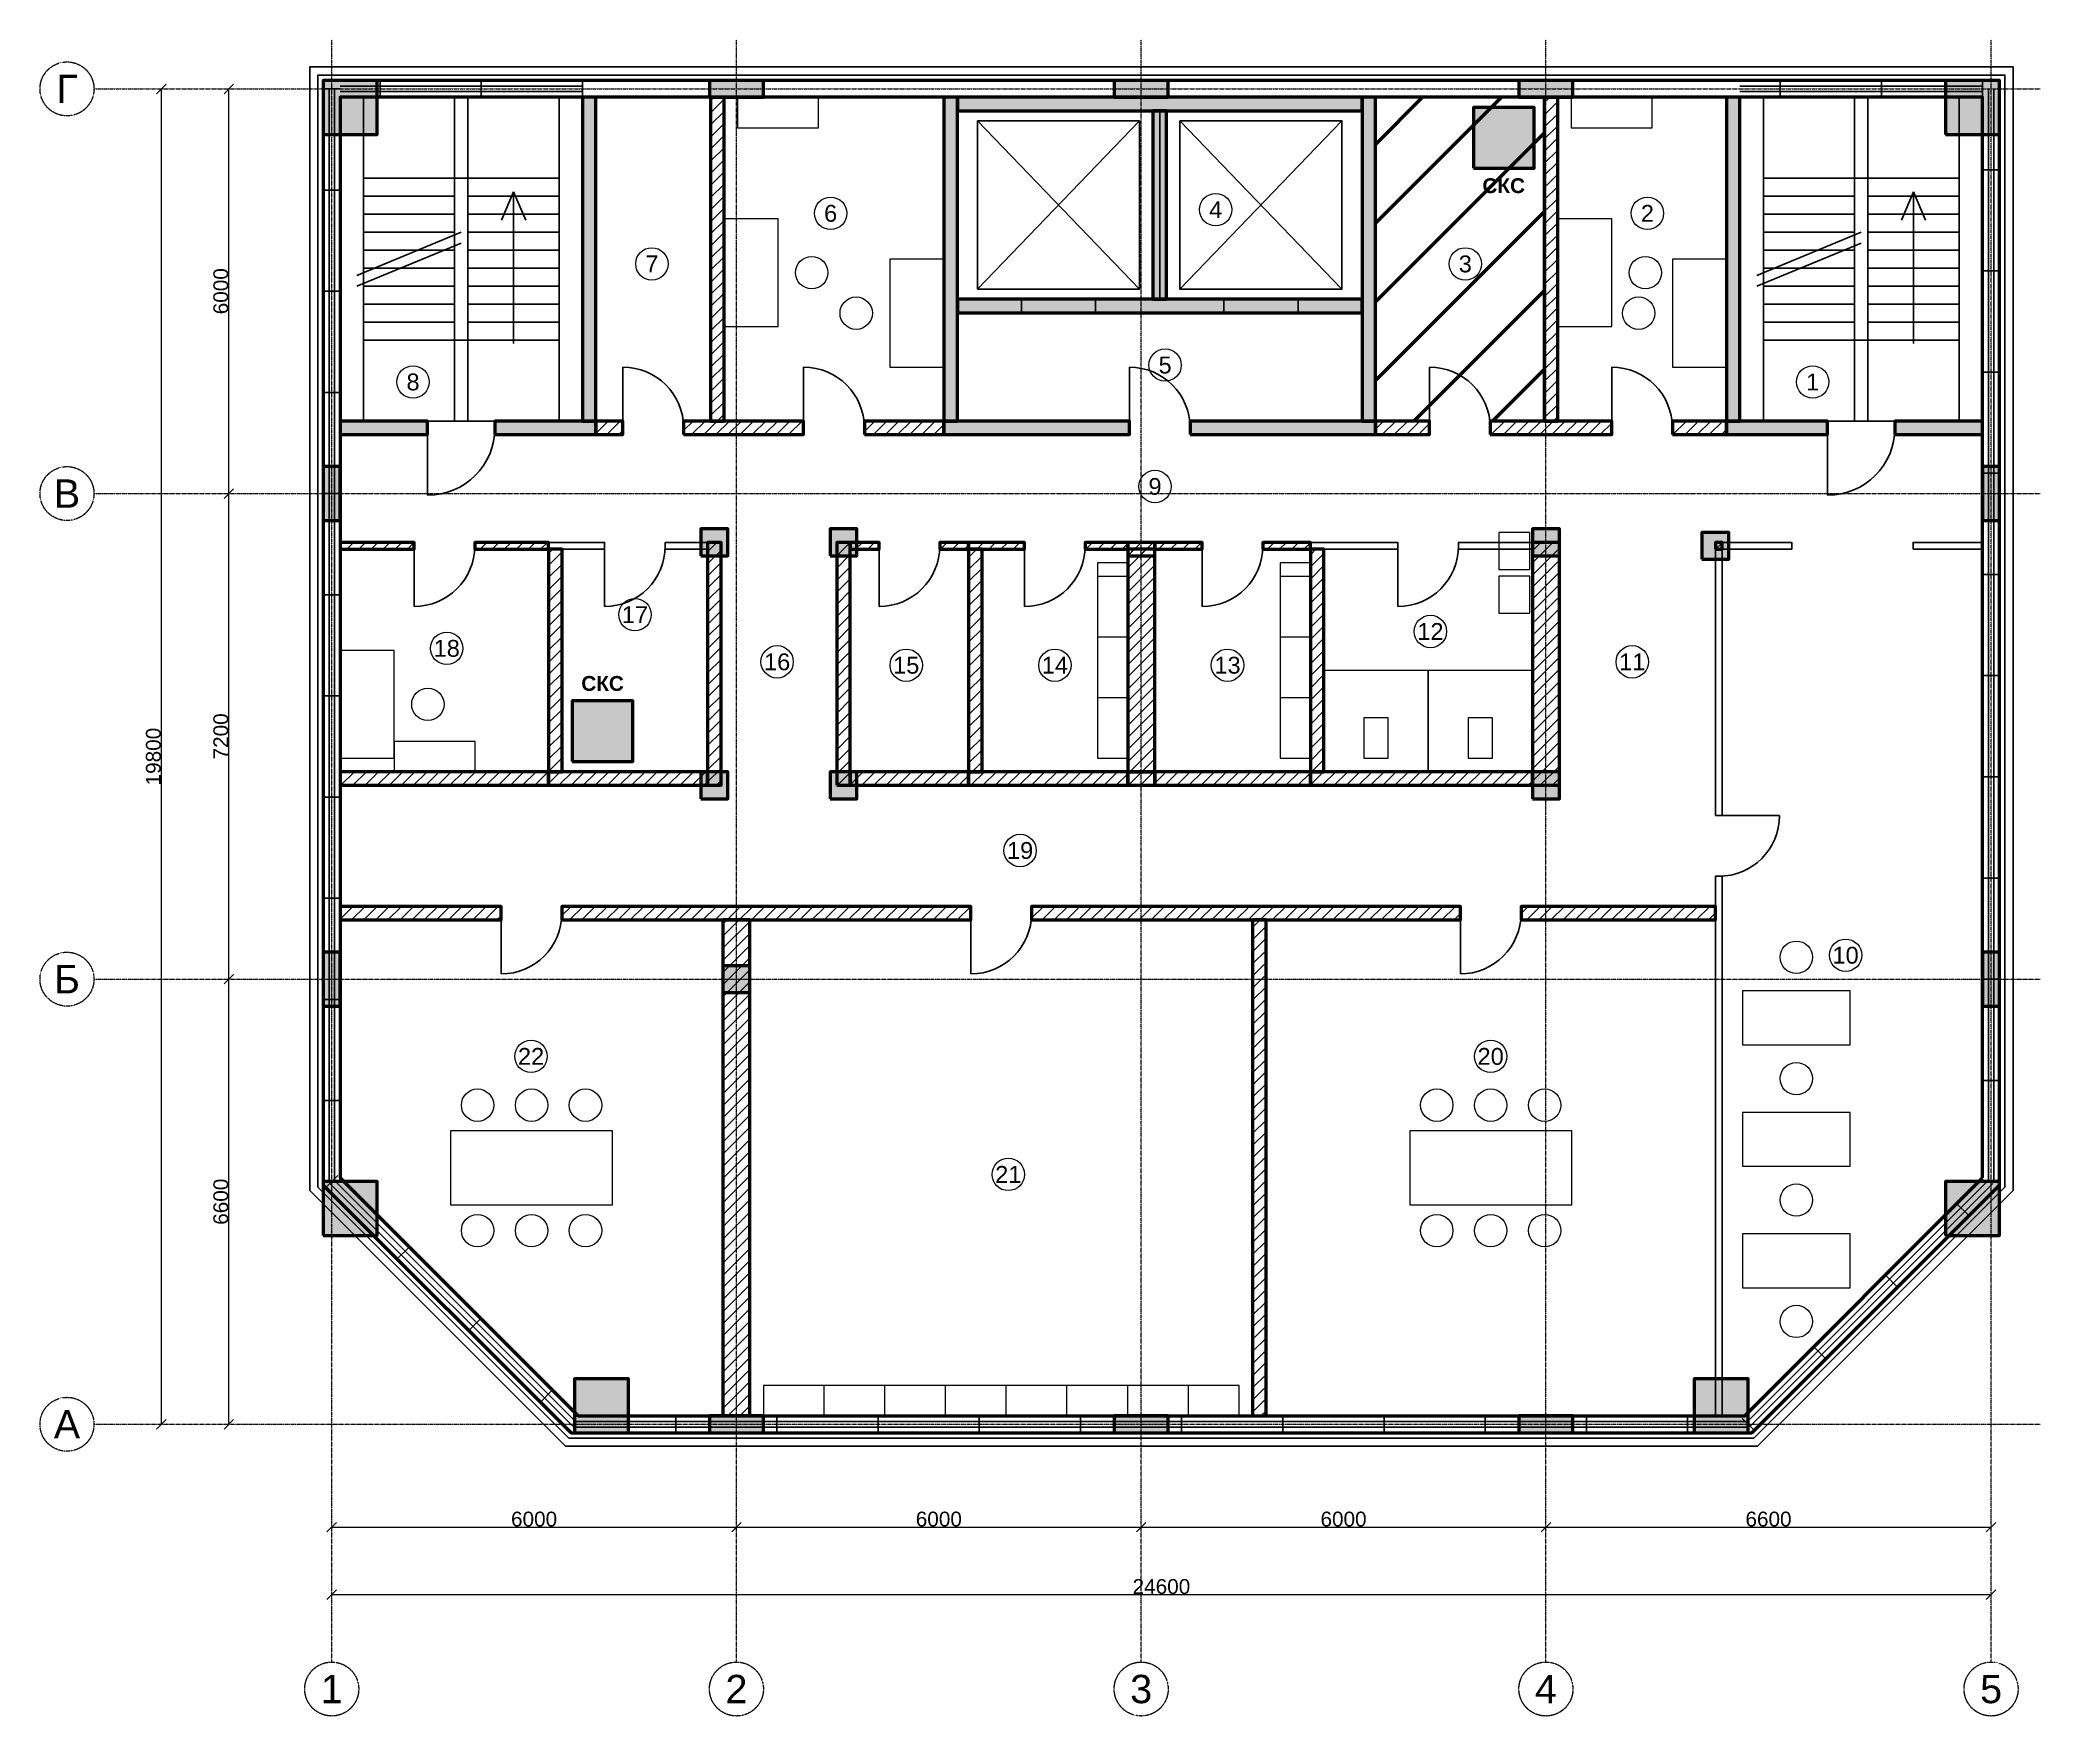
# Model space of a CAD drawing. Header units: millimetres. Extents: x -4325 to 25325, y -4325 to 20525.
import ezdxf
from ezdxf.enums import TextEntityAlignment as Align

# ---------------------------------------------------------------- set-up
doc = ezdxf.new("R2010")
doc.units = ezdxf.units.MM
doc.linetypes.add('CENTER2', pattern=[2.541, 1.587, -0.318, 0.318, -0.318])
for name, color, linetype, lineweight in [('A-ANNO-ROOM', 7, 'CONTINUOUS', 18), ('A-DIMS', 8, 'CONTINUOUS', 13), ('A-DOOR', 3, 'CONTINUOUS', 25), ('A-ELEV', 7, 'CONTINUOUS', 25), ('A-FACADE-PANEL', 8, 'CONTINUOUS', 25), ('A-FURN', 8, 'CONTINUOUS', 18), ('A-GLAZ-RIBBON', 5, 'CONTINUOUS', 25), ('A-GRID', 8, 'CENTER2', 13), ('A-HATCH', 9, 'CONTINUOUS', 9), ('A-OUTLINE', 7, 'CONTINUOUS', 50), ('A-SANI', 8, 'CONTINUOUS', 18), ('A-STAIR', 7, 'CONTINUOUS', 25), ('A-WALL-BLOCK', 9, 'CONTINUOUS', 50), ('A-WALL-GLASS', 4, 'CONTINUOUS', 25), ('A-WALL-RC', 7, 'CONTINUOUS', 50), ('E-SCS-RISER', 1, 'CONTINUOUS', 50), ('E-SERVER-ROOM', 1, 'CONTINUOUS', 50)]:
    doc.layers.add(name, color=color, linetype=linetype, lineweight=lineweight)
doc.styles.add('Arial-Bold', font='arialbd.ttf')
doc.styles.get("Standard").update_dxf_attribs({"font": 'arial.ttf'})

msp = doc.modelspace()

# ---------------------------------------------------------------- hatches: boundary and pattern name
at = {"layer": 'A-HATCH'}
h = msp.add_hatch(dxfattribs=at)
h.set_pattern_fill('ANSI31', scale=40)
h.paths.add_polyline_path([(5616, 14875), (5816, 14875), (5816, 19675), (5816, 19675), (5616, 19675), (5616, 19675)])
h = msp.add_hatch(dxfattribs=at)
h.set_pattern_fill('ANSI31', scale=40)
h.paths.add_polyline_path([(17975, 14875), (18175, 14875), (18175, 19675), (18175, 19675), (17975, 19675), (17975, 19675)])
h = msp.add_hatch(dxfattribs=at)
h.set_pattern_fill('ANSI31', scale=40)
h.paths.add_polyline_path([(3916, 14675), (4316, 14675), (4316, 14875), (3916, 14875)])
h = msp.add_hatch(dxfattribs=at)
h.set_pattern_fill('ANSI31', scale=40)
h.paths.add_polyline_path([(5216, 14675), (6996, 14675), (6996, 14875), (5216, 14875)])
h = msp.add_hatch(dxfattribs=at)
h.set_pattern_fill('ANSI31', scale=40)
h.paths.add_polyline_path([(7896, 14675), (9075, 14675), (9075, 14875), (7896, 14875)])
h = msp.add_hatch(dxfattribs=at)
h.set_pattern_fill('ANSI31', scale=40)
h.paths.add_polyline_path([(15475, 14675), (16275, 14675), (16275, 14875), (15475, 14875)])
h = msp.add_hatch(dxfattribs=at)
h.set_pattern_fill('ANSI31', scale=40)
h.paths.add_polyline_path([(17175, 14675), (18975, 14675), (18975, 14875), (17175, 14875)])
h = msp.add_hatch(dxfattribs=at)
h.set_pattern_fill('ANSI31', scale=40)
h.paths.add_polyline_path([(19875, 14675), (20675, 14675), (20675, 14875), (19875, 14875)])
h = msp.add_hatch(dxfattribs=at)
h.set_pattern_fill('ANSI31', scale=40)
h.paths.add_polyline_path([(125, 12975), (125, 12975), (1220, 12975), (1220, 13075), (125, 13075), (125, 13075)])
h = msp.add_hatch(dxfattribs=at)
h.set_pattern_fill('ANSI31', scale=40)
h.paths.add_polyline_path([(2120, 12975), (3215, 12975), (3215, 13075), (2120, 13075)])
h = msp.add_hatch(dxfattribs=at)
h.set_pattern_fill('ANSI31', scale=40)
h.paths.add_polyline_path([(5573, 9475), (5773, 9475), (5773, 13075), (5573, 13075)])
h = msp.add_hatch(dxfattribs=at)
h.set_pattern_fill('ANSI31', scale=40)
h.paths.add_polyline_path([(7487, 9475), (7687, 9475), (7687, 13075), (7487, 13075)])
h = msp.add_hatch(dxfattribs=at)
h.set_pattern_fill('ANSI31', scale=40)
h.paths.add_polyline_path([(7687, 12975), (8114, 12975), (8114, 13075), (7687, 13075)])
h = msp.add_hatch(dxfattribs=at)
h.set_pattern_fill('ANSI31', scale=40)
h.paths.add_polyline_path([(9014, 12975), (9441, 12975), (9441, 13075), (9014, 13075)])
h = msp.add_hatch(dxfattribs=at)
h.set_pattern_fill('ANSI31', scale=40)
h.paths.add_polyline_path([(9441, 12975), (10270, 12975), (10270, 13075), (9441, 13075)])
h = msp.add_hatch(dxfattribs=at)
h.set_pattern_fill('ANSI31', scale=40)
h.paths.add_polyline_path([(11170, 12975), (11800, 12975), (11800, 13075), (11170, 13075)])
h = msp.add_hatch(dxfattribs=at)
h.set_pattern_fill('ANSI31', scale=40)
h.paths.add_polyline_path([(11800, 12875), (12200, 12875), (12200, 13075), (11800, 13075)])
h = msp.add_hatch(dxfattribs=at)
h.set_pattern_fill('ANSI31', scale=40)
h.paths.add_polyline_path([(12200, 12975), (12904, 12975), (12904, 13075), (12200, 13075)])
h = msp.add_hatch(dxfattribs=at)
h.set_pattern_fill('ANSI31', scale=40)
h.paths.add_polyline_path([(13804, 12975), (14508, 12975), (14508, 13075), (13804, 13075)])
h = msp.add_hatch(dxfattribs=at)
h.set_pattern_fill('ANSI31', scale=40)
h.paths.add_polyline_path([(17800, 9475), (18200, 9475), (18200, 13075), (17800, 13075)])
h = msp.add_hatch(dxfattribs=at)
h.set_pattern_fill('ANSI31', scale=40)
h.paths.add_polyline_path([(20513, 12975), (20613, 12975), (20613, 13075), (20513, 13075)])
h = msp.add_hatch(dxfattribs=at)
h.set_pattern_fill('ANSI31', scale=40)
h.paths.add_polyline_path([(3215, 9675), (3415, 9675), (3415, 12975), (3215, 12975)])
h = msp.add_hatch(dxfattribs=at)
h.set_pattern_fill('ANSI31', scale=40)
h.paths.add_polyline_path([(9441, 9675), (9641, 9675), (9641, 12975), (9441, 12975)])
h = msp.add_hatch(dxfattribs=at)
h.set_pattern_fill('ANSI31', scale=40)
h.paths.add_polyline_path([(11800, 9675), (12200, 9675), (12200, 12975), (11800, 12975)])
h = msp.add_hatch(dxfattribs=at)
h.set_pattern_fill('ANSI31', scale=40)
h.paths.add_polyline_path([(14508, 9675), (14708, 9675), (14708, 12975), (14508, 12975)])
h = msp.add_hatch(dxfattribs=at)
h.set_pattern_fill('ANSI31', scale=40)
h.paths.add_polyline_path([(125, 9475), (125, 9475), (3215, 9475), (3215, 9675), (125, 9675), (125, 9675)])
h = msp.add_hatch(dxfattribs=at)
h.set_pattern_fill('ANSI31', scale=40)
h.paths.add_polyline_path([(3215, 9475), (5573, 9475), (5573, 9675), (3215, 9675)])
h = msp.add_hatch(dxfattribs=at)
h.set_pattern_fill('ANSI31', scale=40)
h.paths.add_polyline_path([(7687, 9475), (9441, 9475), (9441, 9675), (7687, 9675)])
h = msp.add_hatch(dxfattribs=at)
h.set_pattern_fill('ANSI31', scale=40)
h.paths.add_polyline_path([(9441, 9475), (11800, 9475), (11800, 9675), (9441, 9675)])
h = msp.add_hatch(dxfattribs=at)
h.set_pattern_fill('ANSI31', scale=40)
h.paths.add_polyline_path([(11800, 9475), (12200, 9475), (12200, 9675), (11800, 9675)])
h = msp.add_hatch(dxfattribs=at)
h.set_pattern_fill('ANSI31', scale=40)
h.paths.add_polyline_path([(12200, 9475), (14508, 9475), (14508, 9675), (12200, 9675)])
h = msp.add_hatch(dxfattribs=at)
h.set_pattern_fill('ANSI31', scale=40)
h.paths.add_polyline_path([(14508, 9475), (17800, 9475), (17800, 9675), (14508, 9675)])
h = msp.add_hatch(dxfattribs=at)
h.set_pattern_fill('ANSI31', scale=40)
h.paths.add_polyline_path([(125, 7478), (125, 7478), (2512, 7478), (2512, 7678), (125, 7678), (125, 7678)])
h = msp.add_hatch(dxfattribs=at)
h.set_pattern_fill('ANSI31', scale=40)
h.paths.add_polyline_path([(3412, 7478), (9476, 7478), (9476, 7678), (3412, 7678)])
h = msp.add_hatch(dxfattribs=at)
h.set_pattern_fill('ANSI31', scale=40)
h.paths.add_polyline_path([(5800, 125), (6200, 125), (6200, 125), (6200, 7478), (5800, 7478), (5800, 125)])
h = msp.add_hatch(dxfattribs=at)
h.set_pattern_fill('ANSI31', scale=40)
h.paths.add_polyline_path([(10376, 7478), (16732, 7478), (16732, 7678), (10376, 7678)])
h = msp.add_hatch(dxfattribs=at)
h.set_pattern_fill('ANSI31', scale=40)
h.paths.add_polyline_path([(13651, 125), (13851, 125), (13851, 125), (13851, 7478), (13651, 7478), (13651, 125)])
h = msp.add_hatch(dxfattribs=at)
h.set_pattern_fill('ANSI31', scale=40)
h.paths.add_polyline_path([(17632, 7478), (20513, 7478), (20513, 7678), (17632, 7678)])
at = {"layer": 'A-WALL-RC'}
h = msp.add_hatch(color=7, dxfattribs=at)
h.dxf.hatch_style = 1
h.paths.add_polyline_path([(-125, 19125), (675, 19125), (675, 19925), (-125, 19925)])
h = msp.add_hatch(color=7, dxfattribs=at)
h.dxf.hatch_style = 1
h.paths.add_polyline_path([(5600, 19675), (6400, 19675), (6400, 19925), (5600, 19925)])
h = msp.add_hatch(color=7, dxfattribs=at)
h.dxf.hatch_style = 1
h.paths.add_polyline_path([(11600, 19675), (12400, 19675), (12400, 19925), (11600, 19925)])
h = msp.add_hatch(color=7, dxfattribs=at)
h.dxf.hatch_style = 1
h.paths.add_polyline_path([(17600, 19675), (18400, 19675), (18400, 19925), (17600, 19925)])
h = msp.add_hatch(color=7, dxfattribs=at)
h.dxf.hatch_style = 1
h.paths.add_polyline_path([(23925, 19125), (24725, 19125), (24725, 19925), (23925, 19925)])
h = msp.add_hatch(color=7, dxfattribs=at)
h.dxf.hatch_style = 1
h.paths.add_polyline_path([(3716, 14875), (3916, 14875), (3916, 19675), (3916, 19675), (3716, 19675), (3716, 19675)])
h = msp.add_hatch(color=7, dxfattribs=at)
h.dxf.hatch_style = 1
h.paths.add_polyline_path([(9075, 14875), (9275, 14875), (9275, 19675), (9275, 19675), (9075, 19675), (9075, 19675)])
h = msp.add_hatch(color=7, dxfattribs=at)
h.dxf.hatch_style = 1
h.paths.add_polyline_path([(9275, 19475), (15275, 19475), (15275, 19675), (15275, 19675), (9275, 19675), (9275, 19675)])
h = msp.add_hatch(color=7, dxfattribs=at)
h.dxf.hatch_style = 1
h.paths.add_polyline_path([(15275, 14875), (15475, 14875), (15475, 19675), (15475, 19675), (15275, 19675), (15275, 19675)])
h = msp.add_hatch(color=7, dxfattribs=at)
h.dxf.hatch_style = 1
h.paths.add_polyline_path([(20675, 14875), (20875, 14875), (20875, 19675), (20875, 19675), (20675, 19675), (20675, 19675)])
h = msp.add_hatch(color=7, dxfattribs=at)
h.dxf.hatch_style = 1
h.paths.add_polyline_path([(12175, 16680), (12375, 16680), (12375, 19475), (12175, 19475)])
h = msp.add_hatch(color=7, dxfattribs=at)
h.dxf.hatch_style = 1
h.paths.add_polyline_path([(9275, 16480), (15275, 16480), (15275, 16680), (9275, 16680)])
h = msp.add_hatch(color=7, dxfattribs=at)
h.dxf.hatch_style = 1
h.paths.add_polyline_path([(125, 14675), (125, 14675), (1420, 14675), (1420, 14875), (125, 14875), (125, 14875)])
h = msp.add_hatch(color=7, dxfattribs=at)
h.dxf.hatch_style = 1
h.paths.add_polyline_path([(2420, 14675), (3916, 14675), (3916, 14875), (2420, 14875)])
h = msp.add_hatch(color=7, dxfattribs=at)
h.dxf.hatch_style = 1
h.paths.add_polyline_path([(9075, 14675), (11825, 14675), (11825, 14875), (9075, 14875)])
h = msp.add_hatch(color=7, dxfattribs=at)
h.dxf.hatch_style = 1
h.paths.add_polyline_path([(12725, 14675), (15475, 14675), (15475, 14875), (12725, 14875)])
h = msp.add_hatch(color=7, dxfattribs=at)
h.dxf.hatch_style = 1
h.paths.add_polyline_path([(20675, 14675), (22175, 14675), (22175, 14875), (20675, 14875)])
h = msp.add_hatch(color=7, dxfattribs=at)
h.dxf.hatch_style = 1
h.paths.add_polyline_path([(23175, 14675), (24475, 14675), (24475, 14675), (24475, 14875), (24475, 14875), (23175, 14875)])
h = msp.add_hatch(color=7, dxfattribs=at)
h.dxf.hatch_style = 1
h.paths.add_polyline_path([(-125, 13400), (125, 13400), (125, 14200), (-125, 14200)])
h = msp.add_hatch(color=7, dxfattribs=at)
h.dxf.hatch_style = 1
h.paths.add_polyline_path([(24475, 13400), (24725, 13400), (24725, 14200), (24475, 14200)])
h = msp.add_hatch(color=7, dxfattribs=at)
h.dxf.hatch_style = 1
h.paths.add_polyline_path([(5473, 12875), (5873, 12875), (5873, 13275), (5473, 13275)])
h = msp.add_hatch(color=7, dxfattribs=at)
h.dxf.hatch_style = 1
h.paths.add_polyline_path([(7387, 12875), (7787, 12875), (7787, 13275), (7387, 13275)])
h = msp.add_hatch(color=7, dxfattribs=at)
h.dxf.hatch_style = 1
h.paths.add_polyline_path([(17800, 12875), (18200, 12875), (18200, 13275), (17800, 13275)])
h = msp.add_hatch(color=7, dxfattribs=at)
h.dxf.hatch_style = 1
h.paths.add_polyline_path([(20313, 12825), (20713, 12825), (20713, 13225), (20313, 13225)])
h = msp.add_hatch(color=7, dxfattribs=at)
h.dxf.hatch_style = 1
h.paths.add_polyline_path([(5473, 9275), (5873, 9275), (5873, 9675), (5473, 9675)])
h = msp.add_hatch(color=7, dxfattribs=at)
h.dxf.hatch_style = 1
h.paths.add_polyline_path([(7387, 9275), (7787, 9275), (7787, 9675), (7387, 9675)])
h = msp.add_hatch(color=7, dxfattribs=at)
h.dxf.hatch_style = 1
h.paths.add_polyline_path([(17800, 9275), (18200, 9275), (18200, 9675), (17800, 9675)])
h = msp.add_hatch(color=7, dxfattribs=at)
h.dxf.hatch_style = 1
h.paths.add_polyline_path([(-125, 6200), (125, 6200), (125, 7000), (-125, 7000)])
h = msp.add_hatch(color=7, dxfattribs=at)
h.dxf.hatch_style = 1
h.paths.add_polyline_path([(24475, 6200), (24725, 6200), (24725, 7000), (24475, 7000)])
h = msp.add_hatch(color=7, dxfattribs=at)
h.dxf.hatch_style = 1
h.paths.add_polyline_path([(5800, 6400), (6200, 6400), (6200, 6800), (5800, 6800)])
h = msp.add_hatch(color=7, dxfattribs=at)
h.dxf.hatch_style = 1
h.paths.add_polyline_path([(-125, 2800), (675, 2800), (675, 3600), (-125, 3600)])
h = msp.add_hatch(color=7, dxfattribs=at)
h.dxf.hatch_style = 1
h.paths.add_polyline_path([(23925, 2800), (24725, 2800), (24725, 3600), (23925, 3600)])
h = msp.add_hatch(color=7, dxfattribs=at)
h.dxf.hatch_style = 1
h.paths.add_polyline_path([(3600, -125), (4400, -125), (4400, 675), (3600, 675)])
h = msp.add_hatch(color=7, dxfattribs=at)
h.dxf.hatch_style = 1
h.paths.add_polyline_path([(20200, -125), (21000, -125), (21000, 675), (20200, 675)])
h = msp.add_hatch(color=7, dxfattribs=at)
h.dxf.hatch_style = 1
h.paths.add_polyline_path([(5600, -125), (6400, -125), (6400, 125), (5600, 125)])
h = msp.add_hatch(color=7, dxfattribs=at)
h.dxf.hatch_style = 1
h.paths.add_polyline_path([(11600, -125), (12400, -125), (12400, 125), (11600, 125)])
h = msp.add_hatch(color=7, dxfattribs=at)
h.dxf.hatch_style = 1
h.paths.add_polyline_path([(17600, -125), (18400, -125), (18400, 125), (17600, 125)])
at = {"layer": 'E-SCS-RISER'}
h = msp.add_hatch(color=7, dxfattribs=at)
h.dxf.hatch_style = 1
h.paths.add_polyline_path([(16925, 18625), (17825, 18625), (17825, 19525), (16925, 19525)])
h = msp.add_hatch(color=7, dxfattribs=at)
h.dxf.hatch_style = 1
h.paths.add_polyline_path([(3565, 9825), (4465, 9825), (4465, 10725), (3565, 10725)])
at = {"layer": 'E-SERVER-ROOM'}
h = msp.add_hatch(dxfattribs=at)
h.set_pattern_fill('ANSI31', scale=260)
h.paths.add_polyline_path([(15475, 14875), (17975, 14875), (17975, 19675), (15475, 19675)])

# ---------------------------------------------------------------- linework, layer by layer
at = {"layer": 'A-ANNO-ROOM'}
for centre in [(7396, 17955), (13105, 18010), (19505, 17955), (4746, 17205), (16805, 17205), (12355, 15705), (1205, 15455), (21955, 15455), (12205, 13905), (4495, 12005), (16288, 11755), (1705, 11505), (6603, 11305), (8517, 11255), (10721, 11255), (13280, 11255), (19280, 11305), (10205, 8508), (22443, 6955), (2955, 5455), (17181, 5455), (10030, 3705)]:
    msp.add_circle(centre, 240, dxfattribs=at)
at = {"layer": 'A-DIMS'}
for p, q in [((-2596, 19729), (-2454, 19871)), ((-1596, 19729), (-1454, 19871)), ((-2525, 0), (-2525, 19800)), ((-1525, 13800), (-1525, 19800)), ((-1596, 13729), (-1454, 13871)), ((-1596, 13729), (-1454, 13871)), ((-1525, 6600), (-1525, 13800)), ((-1596, 6529), (-1454, 6671)), ((-1596, 6529), (-1454, 6671)), ((-1525, 0), (-1525, 6600)), ((-2596, -71), (-2454, 71)), ((-1596, -71), (-1454, 71)), ((-71, -1596), (71, -1454)), ((5929, -1596), (6071, -1454)), ((5929, -1596), (6071, -1454)), ((11929, -1596), (12071, -1454)), ((11929, -1596), (12071, -1454)), ((17929, -1596), (18071, -1454)), ((17929, -1596), (18071, -1454)), ((24529, -1596), (24671, -1454)), ((0, -1525), (6000, -1525)), ((6000, -1525), (12000, -1525)), ((12000, -1525), (18000, -1525)), ((18000, -1525), (24600, -1525)), ((-71, -2596), (71, -2454)), ((0, -2525), (24600, -2525)), ((24529, -2596), (24671, -2454))]:
    msp.add_line(p, q, dxfattribs=at)
at = {"layer": 'A-DOOR'}
for p, q in [((10225, 16480), (10225, 16680)), ((11325, 16480), (11325, 16680)), ((13225, 16480), (13225, 16680)), ((14325, 16480), (14325, 16680)), ((4316, 14775), (4316, 15675)), ((6996, 14775), (6996, 15675)), ((11825, 14775), (11825, 15675)), ((16275, 14775), (16275, 15675)), ((18975, 14775), (18975, 15675)), ((1420, 14675), (1420, 14875)), ((2420, 14675), (2420, 14875)), ((4316, 14675), (4316, 14875)), ((5216, 14675), (5216, 14875)), ((6996, 14675), (6996, 14875)), ((7896, 14675), (7896, 14875)), ((11825, 14675), (11825, 14875)), ((12725, 14675), (12725, 14875)), ((16275, 14675), (16275, 14875)), ((17175, 14675), (17175, 14875)), ((18975, 14675), (18975, 14875)), ((19875, 14675), (19875, 14875)), ((22175, 14675), (22175, 14875)), ((23175, 14675), (23175, 14875)), ((1420, 14775), (1420, 13775)), ((22175, 14775), (22175, 13775)), ((1220, 12975), (1220, 13075)), ((2120, 12975), (2120, 13075)), ((4044, 12975), (4044, 13075)), ((4944, 12975), (4944, 13075)), ((8114, 12975), (8114, 13075)), ((9014, 12975), (9014, 13075)), ((10270, 12975), (10270, 13075)), ((11170, 12975), (11170, 13075)), ((12904, 12975), (12904, 13075)), ((13804, 12975), (13804, 13075)), ((15804, 12975), (15804, 13075)), ((16704, 12975), (16704, 13075)), ((21644, 12975), (21644, 13075)), ((23444, 12975), (23444, 13075)), ((1220, 13025), (1220, 12125)), ((4044, 13025), (4044, 12125)), ((8114, 13025), (8114, 12125)), ((10270, 13025), (10270, 12125)), ((12904, 13025), (12904, 12125)), ((15804, 13025), (15804, 12125)), ((20513, 9026), (20613, 9026)), ((20563, 9026), (21463, 9026)), ((20513, 8126), (20613, 8126)), ((2512, 7478), (2512, 7678)), ((2512, 7578), (2512, 6678)), ((3412, 7478), (3412, 7678)), ((9476, 7478), (9476, 7678)), ((9476, 7578), (9476, 6678)), ((10376, 7478), (10376, 7678)), ((16732, 7478), (16732, 7678)), ((16732, 7578), (16732, 6678)), ((17632, 7478), (17632, 7678))]:
    msp.add_line(p, q, dxfattribs=at)
for centre, radius, start, end in [((4316, 14775), 900, 0, 90), ((6996, 14775), 900, 0, 90), ((11825, 14775), 900, 0, 90), ((16275, 14775), 900, 0, 90), ((18975, 14775), 900, 0, 90), ((1420, 14775), 1000, -90, 0), ((22175, 14775), 1000, -90, 0), ((1220, 13025), 900, -90, 0), ((4044, 13025), 900, -90, 0), ((8114, 13025), 900, -90, 0), ((10270, 13025), 900, -90, 0), ((12904, 13025), 900, -90, 0), ((15804, 13025), 900, -90, 0), ((20563, 9026), 900, -90, 0), ((2512, 7578), 900, -90, 0), ((9476, 7578), 900, -90, 0), ((16732, 7578), 900, -90, 0)]:
    msp.add_arc(centre, radius, start, end, dxfattribs=at)
at = {"layer": 'A-ELEV'}
for p, q in [((9575, 16830), (11975, 19325)), ((9575, 19325), (11975, 16830)), ((12275, 16680), (12275, 19475)), ((12575, 16830), (14975, 19325)), ((12575, 19325), (14975, 16830))]:
    msp.add_line(p, q, dxfattribs=at)
for points in [[(9575, 16830), (11975, 16830), (11975, 19325), (9575, 19325)], [(12575, 16830), (14975, 16830), (14975, 19325), (12575, 19325)]]:
    msp.add_lwpolyline(points, close=True, dxfattribs=at)
at = {"layer": 'A-FACADE-PANEL'}
for points in [[(24925, 3465), (24925, 20125), (-325, 20125), (-325, 3465), (3465, -325), (21135, -325)], [(24805, 3515), (24805, 20005), (-205, 20005), (-205, 3515), (3515, -205), (21085, -205)]]:
    msp.add_lwpolyline(points, close=True, dxfattribs=at)
at = {"layer": 'A-FURN'}
for p, q in [((11350, 12575), (11800, 12575)), ((14058, 12575), (14508, 12575)), ((11350, 11675), (11800, 11675)), ((14058, 11675), (14508, 11675)), ((11350, 10775), (11800, 10775)), ((14058, 10775), (14508, 10775)), ((7300, 125), (7300, 575)), ((8200, 125), (8200, 575)), ((9100, 125), (9100, 575)), ((10000, 125), (10000, 575)), ((10900, 125), (10900, 575)), ((11800, 125), (11800, 575)), ((12700, 125), (12700, 575))]:
    msp.add_line(p, q, dxfattribs=at)
for points in [[(6016, 19225), (7216, 19225), (7216, 19675), (6016, 19675)], [(18375, 19225), (19575, 19225), (19575, 19675), (18375, 19675)], [(5816, 16275), (6616, 16275), (6616, 17875), (5816, 17875)], [(18175, 16275), (18975, 16275), (18975, 17875), (18175, 17875)], [(8275, 15675), (9075, 15675), (9075, 17275), (8275, 17275)], [(19875, 15675), (20675, 15675), (20675, 17275), (19875, 17275)], [(11350, 9875), (11800, 9875), (11800, 12775), (11350, 12775)], [(14058, 9875), (14508, 9875), (14508, 12775), (14058, 12775)], [(125, 9875), (925, 9875), (925, 11475), (125, 11475)], [(925, 9675), (2125, 9675), (2125, 10125), (925, 10125)], [(20913, 5625), (22513, 5625), (22513, 6425), (20913, 6425)], [(20913, 3825), (22513, 3825), (22513, 4625), (20913, 4625)], [(1762, 3252), (4162, 3252), (4162, 4352), (1762, 4352)], [(15982, 3252), (18382, 3252), (18382, 4352), (15982, 4352)], [(20913, 2025), (22513, 2025), (22513, 2825), (20913, 2825)], [(6400, 125), (13451, 125), (13451, 575), (6400, 575)]]:
    msp.add_lwpolyline(points, close=True, dxfattribs=at)
for centre in [(7116, 17075), (19475, 17075), (7775, 16475), (19375, 16475), (1425, 10675), (21713, 6925), (21713, 5125), (2162, 4732), (2962, 4732), (3762, 4732), (16382, 4732), (17182, 4732), (17982, 4732), (21713, 3325), (2162, 2872), (2962, 2872), (3762, 2872), (16382, 2872), (17182, 2872), (17982, 2872), (21713, 1525)]:
    msp.add_circle(centre, 240, dxfattribs=at)
at = {"layer": 'A-GLAZ-RIBBON'}
for p, q in [((716, 19675), (716, 19925)), ((2216, 19675), (2216, 19925)), ((3716, 19675), (3716, 19925)), ((21475, 19675), (21475, 19925)), ((22975, 19675), (22975, 19925)), ((24475, 19675), (24475, 19925)), ((125, 19800), (-125, 19800)), ((-40, 19800), (-40, 3600)), ((40, 19800), (40, 3600)), ((3716, 19840), (125, 19840)), ((3716, 19760), (125, 19760)), ((24475, 19840), (20875, 19840)), ((24475, 19760), (20875, 19760)), ((24560, 3600), (24560, 19800)), ((24640, 3600), (24640, 19800)), ((24475, 18600), (24725, 18600)), ((125, 18300), (-125, 18300)), ((24475, 17100), (24725, 17100)), ((125, 16800), (-125, 16800)), ((24475, 15600), (24725, 15600)), ((125, 15300), (-125, 15300)), ((24475, 14100), (24725, 14100)), ((125, 13800), (-125, 13800)), ((24475, 12600), (24725, 12600)), ((125, 12300), (-125, 12300)), ((24475, 11100), (24725, 11100)), ((125, 10800), (-125, 10800)), ((24475, 9600), (24725, 9600)), ((125, 9300), (-125, 9300)), ((24475, 8100), (24725, 8100)), ((125, 7800), (-125, 7800)), ((24475, 6600), (24725, 6600)), ((125, 6300), (-125, 6300)), ((24475, 5100), (24725, 5100)), ((125, 4800), (-125, 4800)), ((88, 3688), (-88, 3512)), ((-28, 3572), (3572, -28)), ((28, 3628), (3628, 28)), ((20972, 28), (24572, 3628)), ((21028, -28), (24628, 3572)), ((24475, 3600), (24725, 3600)), ((24094, 3270), (24270, 3094)), ((1149, 2628), (972, 2451)), ((23033, 2210), (23210, 2033)), ((2210, 1567), (2033, 1390)), ((21972, 1149), (22149, 972)), ((3270, 506), (3094, 330)), ((3600, 125), (3600, -125)), ((3600, 40), (21000, 40)), ((5100, 125), (5100, -125)), ((6600, 125), (6600, -125)), ((8100, 125), (8100, -125)), ((9600, 125), (9600, -125)), ((11100, 125), (11100, -125)), ((12600, 125), (12600, -125)), ((14100, 125), (14100, -125)), ((15600, 125), (15600, -125)), ((17100, 125), (17100, -125)), ((18600, 125), (18600, -125)), ((20100, 125), (20100, -125)), ((20912, 88), (21088, -88)), ((3600, -40), (21000, -40))]:
    msp.add_line(p, q, dxfattribs=at)
at = {"layer": 'A-GRID'}
for p, q in [((0, -3525), (0, 20525)), ((6000, -3525), (6000, 20525)), ((12000, -3525), (12000, 20525)), ((18000, -3525), (18000, 20525)), ((24600, -3525), (24600, 20525)), ((-3525, 19800), (25325, 19800)), ((-3525, 13800), (25325, 13800)), ((-3525, 6600), (25325, 6600)), ((-3525, 0), (25325, 0))]:
    msp.add_line(p, q, dxfattribs=at)
for centre in [(-3925, 19800), (-3925, 13800), (-3925, 6600), (-3925, 0), (0, -3925), (6000, -3925), (12000, -3925), (18000, -3925), (24600, -3925)]:
    msp.add_circle(centre, 400, dxfattribs=at)
at = {"layer": 'A-OUTLINE'}
for points in [[(24725, 3548), (24725, 19925), (-125, 19925), (-125, 3548), (3548, -125), (21052, -125)], [(24475, 3652), (24475, 19675), (125, 19675), (125, 3652), (3652, 125), (20948, 125)]]:
    msp.add_lwpolyline(points, close=True, dxfattribs=at)
at = {"layer": 'A-SANI'}
for points in [[(17300, 12675), (17760, 12675), (17760, 13225), (17300, 13225)], [(17300, 12025), (17760, 12025), (17760, 12575), (17300, 12575)], [(14708, 9675), (16254, 9675), (16254, 11175), (14708, 11175)], [(16254, 9675), (17800, 9675), (17800, 11175), (16254, 11175)], [(15301, 9875), (15661, 9875), (15661, 10475), (15301, 10475)], [(16847, 9875), (17207, 9875), (17207, 10475), (16847, 10475)]]:
    msp.add_lwpolyline(points, close=True, dxfattribs=at)
at = {"layer": 'A-STAIR'}
for p, q in [((470, 18475), (1820, 18475)), ((470, 18475), (3370, 18475)), ((2020, 18475), (3370, 18475)), ((21225, 18475), (22575, 18475)), ((21225, 18475), (24125, 18475)), ((22775, 18475), (24125, 18475)), ((470, 18208), (1820, 18208)), ((2020, 18208), (3370, 18208)), ((2696, 18275), (2516, 17855)), ((2696, 16025), (2696, 18275)), ((2696, 18275), (2876, 17855)), ((21225, 18208), (22575, 18208)), ((22775, 18208), (24125, 18208)), ((23450, 18275), (23270, 17855)), ((23450, 16025), (23450, 18275)), ((23450, 18275), (23630, 17855)), ((470, 17942), (1820, 17942)), ((2020, 17942), (3370, 17942)), ((21225, 17942), (22575, 17942)), ((22775, 17942), (24125, 17942)), ((370, 17035), (1920, 17675)), ((370, 16875), (1920, 17515)), ((470, 17675), (1820, 17675)), ((2020, 17675), (3370, 17675)), ((21125, 17035), (22675, 17675)), ((21125, 16875), (22675, 17515)), ((21225, 17675), (22575, 17675)), ((22775, 17675), (24125, 17675)), ((470, 17408), (1820, 17408)), ((2020, 17408), (3370, 17408)), ((21225, 17408), (22575, 17408)), ((22775, 17408), (24125, 17408)), ((470, 17142), (1820, 17142)), ((2020, 17142), (3370, 17142)), ((21225, 17142), (22575, 17142)), ((22775, 17142), (24125, 17142)), ((470, 16875), (1820, 16875)), ((470, 16608), (1820, 16608)), ((2020, 16875), (3370, 16875)), ((2020, 16608), (3370, 16608)), ((21225, 16875), (22575, 16875)), ((21225, 16608), (22575, 16608)), ((22775, 16875), (24125, 16875)), ((22775, 16608), (24125, 16608)), ((470, 16342), (1820, 16342)), ((2020, 16342), (3370, 16342)), ((21225, 16342), (22575, 16342)), ((22775, 16342), (24125, 16342)), ((470, 16075), (3370, 16075)), ((21225, 16075), (24125, 16075))]:
    msp.add_line(p, q, dxfattribs=at)
for points in [[(470, 14875), (1820, 14875), (1820, 19675), (470, 19675)], [(1820, 14875), (2020, 14875), (2020, 19675), (1820, 19675)], [(2020, 14875), (3370, 14875), (3370, 19675), (2020, 19675)], [(21225, 14875), (22575, 14875), (22575, 19675), (21225, 19675)], [(22575, 14875), (22775, 14875), (22775, 19675), (22575, 19675)], [(22775, 14875), (24125, 14875), (24125, 19675), (22775, 19675)]]:
    msp.add_lwpolyline(points, close=True, dxfattribs=at)
at = {"layer": 'A-WALL-BLOCK'}
for points in [[(5616, 14875), (5816, 14875), (5816, 19675), (5816, 19675), (5616, 19675), (5616, 19675)], [(17975, 14875), (18175, 14875), (18175, 19675), (18175, 19675), (17975, 19675), (17975, 19675)], [(3916, 14675), (4316, 14675), (4316, 14875), (3916, 14875)], [(5216, 14675), (6996, 14675), (6996, 14875), (5216, 14875)], [(7896, 14675), (9075, 14675), (9075, 14875), (7896, 14875)], [(15475, 14675), (16275, 14675), (16275, 14875), (15475, 14875)], [(17175, 14675), (18975, 14675), (18975, 14875), (17175, 14875)], [(19875, 14675), (20675, 14675), (20675, 14875), (19875, 14875)], [(125, 12975), (125, 12975), (1220, 12975), (1220, 13075), (125, 13075), (125, 13075)], [(2120, 12975), (3215, 12975), (3215, 13075), (2120, 13075)], [(5573, 9475), (5773, 9475), (5773, 13075), (5573, 13075)], [(7487, 9475), (7687, 9475), (7687, 13075), (7487, 13075)], [(7687, 12975), (8114, 12975), (8114, 13075), (7687, 13075)], [(9014, 12975), (9441, 12975), (9441, 13075), (9014, 13075)], [(9441, 12975), (10270, 12975), (10270, 13075), (9441, 13075)], [(11170, 12975), (11800, 12975), (11800, 13075), (11170, 13075)], [(11800, 12875), (12200, 12875), (12200, 13075), (11800, 13075)], [(12200, 12975), (12904, 12975), (12904, 13075), (12200, 13075)], [(13804, 12975), (14508, 12975), (14508, 13075), (13804, 13075)], [(17800, 9475), (18200, 9475), (18200, 13075), (17800, 13075)], [(20513, 12975), (20613, 12975), (20613, 13075), (20513, 13075)], [(3215, 9675), (3415, 9675), (3415, 12975), (3215, 12975)], [(9441, 9675), (9641, 9675), (9641, 12975), (9441, 12975)], [(11800, 9675), (12200, 9675), (12200, 12975), (11800, 12975)], [(14508, 9675), (14708, 9675), (14708, 12975), (14508, 12975)], [(125, 9475), (125, 9475), (3215, 9475), (3215, 9675), (125, 9675), (125, 9675)], [(3215, 9475), (5573, 9475), (5573, 9675), (3215, 9675)], [(7687, 9475), (9441, 9475), (9441, 9675), (7687, 9675)], [(9441, 9475), (11800, 9475), (11800, 9675), (9441, 9675)], [(11800, 9475), (12200, 9475), (12200, 9675), (11800, 9675)], [(12200, 9475), (14508, 9475), (14508, 9675), (12200, 9675)], [(14508, 9475), (17800, 9475), (17800, 9675), (14508, 9675)], [(125, 7478), (125, 7478), (2512, 7478), (2512, 7678), (125, 7678), (125, 7678)], [(3412, 7478), (9476, 7478), (9476, 7678), (3412, 7678)], [(5800, 125), (6200, 125), (6200, 125), (6200, 7478), (5800, 7478), (5800, 125)], [(10376, 7478), (16732, 7478), (16732, 7678), (10376, 7678)], [(13651, 125), (13851, 125), (13851, 125), (13851, 7478), (13651, 7478), (13651, 125)], [(17632, 7478), (20513, 7478), (20513, 7678), (17632, 7678)]]:
    msp.add_lwpolyline(points, close=True, dxfattribs=at)
at = {"layer": 'A-WALL-GLASS'}
for points in [[(3215, 12975), (4044, 12975), (4044, 13075), (3215, 13075)], [(4944, 12975), (5573, 12975), (5573, 13075), (4944, 13075)], [(14508, 12975), (15804, 12975), (15804, 13075), (14508, 13075)], [(16704, 12975), (17800, 12975), (17800, 13075), (16704, 13075)], [(20613, 12975), (21644, 12975), (21644, 13075), (20613, 13075)], [(23444, 12975), (24475, 12975), (24475, 12975), (24475, 13075), (24475, 13075), (23444, 13075)], [(20513, 9026), (20613, 9026), (20613, 12975), (20513, 12975)], [(20513, 125), (20613, 125), (20613, 125), (20613, 8126), (20513, 8126), (20513, 125)]]:
    msp.add_lwpolyline(points, close=True, dxfattribs=at)
at = {"layer": 'A-WALL-RC'}
for points in [[(-125, 19125), (675, 19125), (675, 19925), (-125, 19925)], [(5600, 19675), (6400, 19675), (6400, 19925), (5600, 19925)], [(11600, 19675), (12400, 19675), (12400, 19925), (11600, 19925)], [(17600, 19675), (18400, 19675), (18400, 19925), (17600, 19925)], [(23925, 19125), (24725, 19125), (24725, 19925), (23925, 19925)], [(3716, 14875), (3916, 14875), (3916, 19675), (3916, 19675), (3716, 19675), (3716, 19675)], [(9075, 14875), (9275, 14875), (9275, 19675), (9275, 19675), (9075, 19675), (9075, 19675)], [(9275, 19475), (15275, 19475), (15275, 19675), (15275, 19675), (9275, 19675), (9275, 19675)], [(15275, 14875), (15475, 14875), (15475, 19675), (15475, 19675), (15275, 19675), (15275, 19675)], [(20675, 14875), (20875, 14875), (20875, 19675), (20875, 19675), (20675, 19675), (20675, 19675)], [(12175, 16680), (12375, 16680), (12375, 19475), (12175, 19475)], [(9275, 16480), (15275, 16480), (15275, 16680), (9275, 16680)], [(125, 14675), (125, 14675), (1420, 14675), (1420, 14875), (125, 14875), (125, 14875)], [(2420, 14675), (3916, 14675), (3916, 14875), (2420, 14875)], [(9075, 14675), (11825, 14675), (11825, 14875), (9075, 14875)], [(12725, 14675), (15475, 14675), (15475, 14875), (12725, 14875)], [(20675, 14675), (22175, 14675), (22175, 14875), (20675, 14875)], [(23175, 14675), (24475, 14675), (24475, 14675), (24475, 14875), (24475, 14875), (23175, 14875)], [(-125, 13400), (125, 13400), (125, 14200), (-125, 14200)], [(24475, 13400), (24725, 13400), (24725, 14200), (24475, 14200)], [(5473, 12875), (5873, 12875), (5873, 13275), (5473, 13275)], [(7387, 12875), (7787, 12875), (7787, 13275), (7387, 13275)], [(17800, 12875), (18200, 12875), (18200, 13275), (17800, 13275)], [(20313, 12825), (20713, 12825), (20713, 13225), (20313, 13225)], [(5473, 9275), (5873, 9275), (5873, 9675), (5473, 9675)], [(7387, 9275), (7787, 9275), (7787, 9675), (7387, 9675)], [(17800, 9275), (18200, 9275), (18200, 9675), (17800, 9675)], [(-125, 6200), (125, 6200), (125, 7000), (-125, 7000)], [(24475, 6200), (24725, 6200), (24725, 7000), (24475, 7000)], [(5800, 6400), (6200, 6400), (6200, 6800), (5800, 6800)], [(-125, 2800), (675, 2800), (675, 3600), (-125, 3600)], [(23925, 2800), (24725, 2800), (24725, 3600), (23925, 3600)], [(3600, -125), (4400, -125), (4400, 675), (3600, 675)], [(20200, -125), (21000, -125), (21000, 675), (20200, 675)], [(5600, -125), (6400, -125), (6400, 125), (5600, 125)], [(11600, -125), (12400, -125), (12400, 125), (11600, 125)], [(17600, -125), (18400, -125), (18400, 125), (17600, 125)]]:
    msp.add_lwpolyline(points, close=True, dxfattribs=at)
at = {"layer": 'E-SCS-RISER'}
for points in [[(16925, 18625), (17825, 18625), (17825, 19525), (16925, 19525)], [(3565, 9825), (4465, 9825), (4465, 10725), (3565, 10725)]]:
    msp.add_lwpolyline(points, close=True, dxfattribs=at)

# ---------------------------------------------------------------- texts
at = {"layer": 'A-ANNO-ROOM'}
for s, p in [('4', (13105, 18010)), ('6', (7396, 17955)), ('2', (19505, 17955)), ('7', (4746, 17205)), ('3', (16805, 17205)), ('5', (12355, 15705)), ('8', (1205, 15455)), ('1', (21955, 15455)), ('9', (12205, 13905)), ('17', (4495, 12005)), ('12', (16288, 11755)), ('18', (1705, 11505)), ('16', (6603, 11305)), ('15', (8517, 11255)), ('14', (10721, 11255)), ('13', (13280, 11255)), ('11', (19280, 11305)), ('19', (10205, 8508)), ('10', (22443, 6955)), ('22', (2955, 5455)), ('20', (17181, 5455)), ('21', (10030, 3705))]:
    msp.add_text(s, height=250, dxfattribs=at).set_placement(p, align=Align.MIDDLE_CENTER)
at = {"layer": 'A-DIMS'}
for s, p in [('6000', (-1645, 16800)), ('7200', (-1645, 10200)), ('19800', (-2645, 9900)), ('6600', (-1645, 3300))]:
    msp.add_text(s, height=220, rotation=90, dxfattribs=at).set_placement(p, align=Align.MIDDLE_CENTER)
for s, p in [('6000', (3000, -1405)), ('6000', (9000, -1405)), ('6000', (15000, -1405)), ('6600', (21300, -1405)), ('24600', (12300, -2405))]:
    msp.add_text(s, height=220, dxfattribs=at).set_placement(p, align=Align.MIDDLE_CENTER)
at = {"layer": 'A-GRID'}
for s, p in [('Г', (-3925, 19800)), ('В', (-3925, 13800)), ('Б', (-3925, 6600)), ('А', (-3925, 0)), ('1', (0, -3925)), ('2', (6000, -3925)), ('3', (12000, -3925)), ('4', (18000, -3925)), ('5', (24600, -3925))]:
    msp.add_text(s, height=420, dxfattribs=at).set_placement(p, align=Align.MIDDLE_CENTER)
at = {"layer": 'E-SCS-RISER', "style": 'Arial-Bold'}
for p in [(17375, 18365), (4015, 10985)]:
    msp.add_text('СКС', height=220, dxfattribs=at).set_placement(p, align=Align.MIDDLE_CENTER)

doc.saveas('drawing.dxf')
